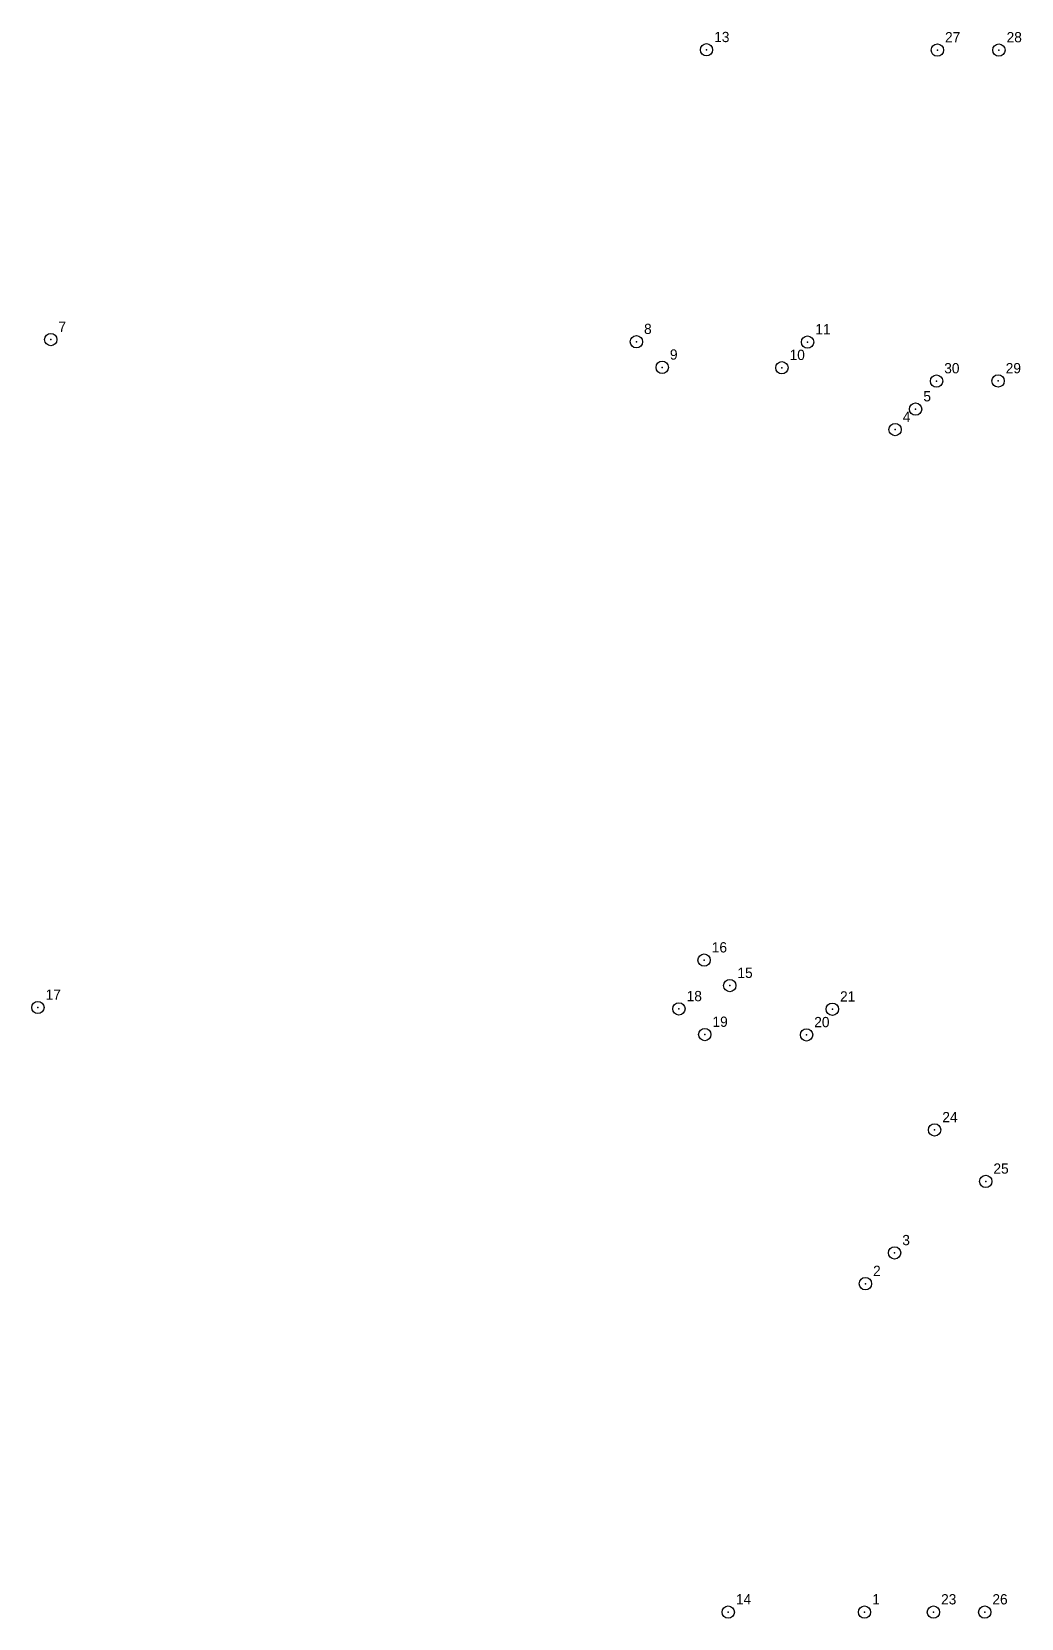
# Model space of a CAD drawing. Header units: metres. Extents: x 101 to 604, y 141 to 450.
# Drawn here: x 100.9 to 293.8, y 141.1 to 450.4 of the extents above; entities outside this region: 3.
import ezdxf

# ---------------------------------------------------------------- set-up
doc = ezdxf.new("R2010")
doc.units = ezdxf.units.M
doc.layers.add('COGO_PUNTOS', color=2, linetype='Continuous')

msp = doc.modelspace()

# ---------------------------------------------------------------- linework, layer by layer
at = {"layer": 'COGO_PUNTOS'}
for centre in [(232.4, 446.87), (277.4, 446.83), (289.4, 446.83), (104.57, 390.37), (218.73, 389.97), (252.1, 389.9), (223.77, 384.97), (247.1, 384.9), (277.24, 382.3), (289.23, 382.31), (273.17, 376.83), (269.17, 372.83), (231.93, 269.4), (236.93, 264.43), (102.07, 260.17), (227.03, 259.9), (256.93, 259.83), (599.9, 259.07), (232.07, 254.9), (251.9, 254.83), (276.87, 236.3), (286.83, 226.27), (269.07, 212.33), (263.37, 206.33), (236.63, 142.3), (263.2, 142.3), (276.63, 142.3), (286.63, 142.3)]:
    msp.add_circle(centre, 1.2, dxfattribs=at)
for p in [(232.4, 446.87), (277.4, 446.83), (289.4, 446.83), (104.57, 390.37), (218.73, 389.97), (252.1, 389.9), (223.77, 384.97), (247.1, 384.9), (277.24, 382.3), (289.23, 382.31), (273.17, 376.83), (269.17, 372.83), (231.93, 269.4), (236.93, 264.43), (102.07, 260.17), (227.03, 259.9), (256.93, 259.83), (599.9, 259.07), (232.07, 254.9), (251.9, 254.83), (276.87, 236.3), (286.83, 226.27), (269.07, 212.33), (263.37, 206.33), (236.63, 142.3), (263.2, 142.3), (276.63, 142.3), (286.63, 142.3)]:
    msp.add_point(p, dxfattribs=at)

# ---------------------------------------------------------------- texts
for s, p in [('13', (233.9, 448.37)), ('27', (278.9, 448.33)), ('28', (290.9, 448.33)), ('7', (106.07, 391.87)), ('8', (220.23, 391.47)), ('11', (253.6, 391.4)), ('9', (225.27, 386.47)), ('10', (248.6, 386.4)), ('30', (278.74, 383.8)), ('29', (290.73, 383.81)), ('5', (274.67, 378.33)), ('4', (270.67, 374.33)), ('16', (233.43, 270.9)), ('15', (238.43, 265.93)), ('17', (103.57, 261.67)), ('18', (228.53, 261.4)), ('21', (258.43, 261.33)), ('22', (601.4, 260.57)), ('19', (233.57, 256.4)), ('20', (253.4, 256.33)), ('24', (278.37, 237.8)), ('25', (288.33, 227.77)), ('3', (270.57, 213.83)), ('2', (264.87, 207.83)), ('14', (238.13, 143.8)), ('1', (264.7, 143.8)), ('23', (278.13, 143.8)), ('26', (288.13, 143.8))]:
    msp.add_text(s, height=2, dxfattribs=at).set_placement(p)

doc.saveas('drawing.dxf')
